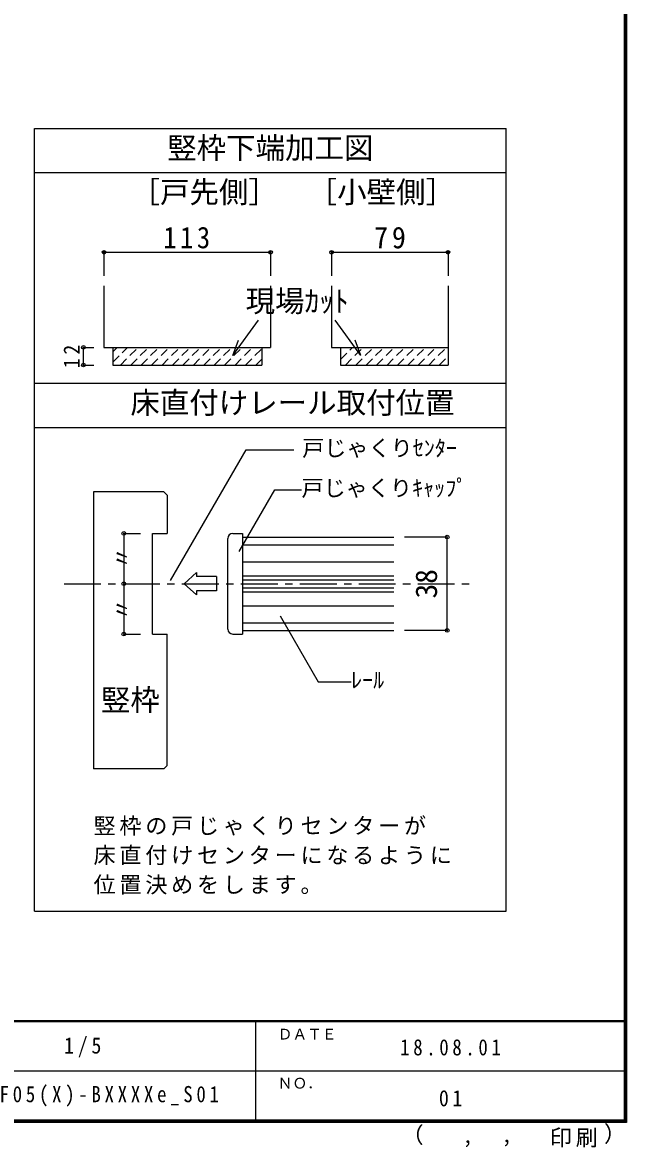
# Model space of a CAD drawing. Units: millimetres at full size, sheet at 1:5, with parts at other scales. Extents: x -973 to 977, y -718 to 696.
# Drawn here: x 567 to 977, y -718 to 46 of the extents above; entities that cross this region are included whole.
import ezdxf
from ezdxf.enums import TextEntityAlignment as Align

# ---------------------------------------------------------------- set-up
doc = ezdxf.new("R2010")
doc.units = ezdxf.units.MM
doc.header["$LTSCALE"] = 5
doc.header["$PDMODE"] = 32
doc.header["$PDSIZE"] = 2.5
doc.linetypes.add('CHAIN1', pattern=[8, 5, -1, 1, -1])
doc.linetypes.add('DASHED1', pattern=[1.8, 1.2, -0.6])
for name, color, linetype in [('0-0_補助線', 4, 'Continuous'), ('0-A_文字', 3, 'Continuous'), ('2-1_通り芯', 4, 'CHAIN1'), ('2-4_枠', 3, 'Continuous'), ('2-7_金物', 4, 'Continuous'), ('2-A_文字', 7, 'Continuous'), ('2-B_寸法', 7, 'Continuous'), ('F-1_枠', 6, 'Continuous'), ('F-A_文字', 7, 'Continuous')]:
    doc.layers.add(name, color=color, linetype=linetype)
doc.styles.add('ＭＳ ゴシック', font='')
doc.styles.get('ＭＳ ゴシック').set_extended_font_data('MS Gothic')

msp = doc.modelspace()

# ---------------------------------------------------------------- linework, layer by layer
at = {"layer": '0-0_補助線'}
for p, q in [((622.084, -109.708), (735.084, -109.708)), ((622.084, -109.708), (622.084, -125.668)), ((735.084, -109.708), (735.084, -125.668)), ((776.549, -109.708), (776.549, -125.668)), ((776.549, -109.708), (855.549, -109.708)), ((855.549, -109.708), (855.549, -125.668)), ((608.125, -174.264), (615.08, -174.264)), ((608.125, -186.264), (608.125, -174.264)), ((608.125, -186.264), (615.08, -186.264))]:
    msp.add_line(p, q, dxfattribs=at)
at = {"layer": '0-0_補助線', "color": 3}
for p, q in [((622.084, -132.577), (622.084, -174.264)), ((735.084, -132.577), (735.084, -174.264)), ((776.549, -132.577), (776.549, -174.264)), ((855.549, -132.577), (855.549, -186.264)), ((622.084, -174.264), (729.084, -174.264)), ((628.084, -174.264), (628.084, -186.264)), ((729.084, -174.264), (729.084, -186.264)), ((729.084, -174.264), (735.084, -174.264)), ((776.549, -174.264), (855.549, -174.264)), ((782.549, -174.264), (782.549, -186.264)), ((628.084, -186.264), (729.084, -186.264)), ((782.549, -186.264), (855.549, -186.264))]:
    msp.add_line(p, q, dxfattribs=at)
at = {"layer": '0-0_補助線', "color": 7}
for p, q in [((709.617, -179.743), (726.873, -155.87)), ((796.314, -179.743), (779.058, -155.87)), ((709.617, -179.743), (713.364, -169.436)), ((796.314, -179.743), (792.567, -169.436))]:
    msp.add_line(p, q, dxfattribs=at)
at = {"layer": '0-0_補助線', "linetype": 'DASHED1'}
for p, q in [((628.084, -177.253), (631.073, -174.264)), ((628.084, -184.324), (638.144, -174.264)), ((633.215, -186.264), (645.215, -174.264)), ((640.286, -186.264), (652.286, -174.264)), ((647.357, -186.264), (659.357, -174.264)), ((654.428, -186.264), (666.428, -174.264)), ((661.499, -186.264), (673.499, -174.264)), ((668.57, -186.264), (680.57, -174.264)), ((675.642, -186.264), (687.642, -174.264)), ((682.713, -186.264), (694.713, -174.264)), ((689.784, -186.264), (701.784, -174.264)), ((696.855, -186.264), (708.855, -174.264)), ((703.926, -186.264), (715.926, -174.264)), ((710.997, -186.264), (722.997, -174.264)), ((718.068, -186.264), (729.084, -175.248)), ((782.549, -182.537), (790.823, -174.264)), ((785.894, -186.264), (797.894, -174.264)), ((792.965, -186.264), (804.965, -174.264)), ((800.036, -186.264), (812.036, -174.264)), ((807.107, -186.264), (819.107, -174.264)), ((814.178, -186.264), (826.178, -174.264)), ((821.249, -186.264), (833.249, -174.264)), ((828.32, -186.264), (840.32, -174.264)), ((835.391, -186.264), (847.391, -174.264)), ((842.462, -186.264), (854.462, -174.264)), ((725.139, -186.264), (729.084, -182.319)), ((849.533, -186.264), (855.549, -180.248))]:
    msp.add_line(p, q, dxfattribs=at)
at = {"layer": '0-0_補助線', "color": 7}
for p in [(622.084, -109.708), (735.084, -109.708), (776.549, -109.708), (855.549, -109.708), (608.125, -174.264), (608.125, -186.264)]:
    msp.add_point(p, dxfattribs=at)
at = {"layer": '0-A_文字'}
for p, q in [((574.986, -557.192), (574.986, -25.5)), ((574.986, -25.5), (894.986, -25.5)), ((894.986, -557.192), (894.986, -25.5)), ((574.986, -55.5), (894.986, -55.5)), ((574.986, -198.604), (894.986, -198.604)), ((574.986, -228.604), (894.986, -228.604)), ((574.986, -557.192), (894.986, -557.192))]:
    msp.add_line(p, q, dxfattribs=at)
at = {"layer": '2-1_通り芯'}
msp.add_line((594.986, -334.862), (874.986, -334.862), dxfattribs=at)
at = {"layer": '2-4_枠'}
for p, q in [((614.986, -272.362), (614.986, -460.695)), ((662.629, -272.362), (614.986, -272.362)), ((664.986, -274.719), (662.629, -272.362)), ((664.986, -274.719), (664.986, -300.695)), ((654.986, -300.695), (664.986, -300.695)), ((654.986, -369.028), (654.986, -300.695)), ((654.986, -369.028), (664.986, -369.028)), ((664.986, -458.338), (664.986, -369.028)), ((662.629, -460.695), (664.986, -458.338)), ((662.629, -460.695), (614.986, -460.695))]:
    msp.add_line(p, q, dxfattribs=at)
at = {"layer": '2-4_枠', "color": 4}
for p, q in [((706.087, -365.695), (706.087, -304.028)), ((709.42, -300.695), (716.087, -300.695)), ((716.087, -300.695), (716.087, -369.028)), ((709.42, -369.028), (716.087, -369.028))]:
    msp.add_line(p, q, dxfattribs=at)
for centre, start, end in [((709.42, -304.028), 90, 180), ((709.42, -365.695), 180, 270)]:
    msp.add_arc(centre, 3.333, start, end, dxfattribs=at)
at = {"layer": '2-7_金物', "color": 7}
for p, q in [((716.087, -303.195), (716.087, -366.528)), ((716.087, -303.195), (818.852, -303.195)), ((716.087, -332.195), (818.852, -332.195)), ((716.087, -337.528), (818.852, -337.528)), ((716.087, -366.528), (818.852, -366.528))]:
    msp.add_line(p, q, dxfattribs=at)
at = {"layer": '2-7_金物'}
for p, q in [((716.087, -308.414), (818.852, -308.414)), ((716.087, -319.862), (818.852, -319.862)), ((676.572, -334.862), (684.855, -327.269)), ((684.855, -327.269), (684.855, -330.03)), ((676.572, -334.862), (684.855, -342.454)), ((698.429, -330.03), (684.855, -330.03)), ((698.429, -330.03), (698.429, -339.693)), ((716.087, -329.481), (818.852, -329.481)), ((684.855, -339.693), (684.855, -342.454)), ((698.429, -339.693), (684.855, -339.693)), ((716.087, -340.243), (818.852, -340.243)), ((716.087, -349.862), (818.852, -349.862)), ((716.087, -361.309), (818.852, -361.309))]:
    msp.add_line(p, q, dxfattribs=at)
at = {"layer": '2-A_文字'}
for p, q in [((667.287, -332.727), (718.536, -243.961)), ((718.536, -243.961), (750.882, -243.961)), ((713.904, -312.839), (737.99, -271.121)), ((737.99, -271.121), (756.122, -271.121)), ((741.582, -356.633), (767.49, -401.506)), ((767.49, -401.506), (789.724, -401.506))]:
    msp.add_line(p, q, dxfattribs=at)
at = {"layer": '2-B_寸法', "color": 4}
for p, q in [((635.543, -300.695), (635.543, -369.028)), ((635.543, -300.695), (646.932, -300.695)), ((854.986, -303.195), (825.922, -303.195)), ((854.986, -366.528), (854.986, -303.195)), ((854.986, -366.528), (825.922, -366.528)), ((635.543, -369.028), (646.932, -369.028))]:
    msp.add_line(p, q, dxfattribs=at)
at = {"layer": '2-B_寸法'}
for p in [(635.543, -300.695), (854.986, -303.195), (635.543, -334.862), (854.986, -366.528), (635.543, -369.028)]:
    msp.add_point(p, dxfattribs=at)
at = {"layer": 'F-1_枠'}
for p, q in [((974.986, 695.833), (974.986, -700.833)), ((975.82, 695.833), (975.82, -700.833)), ((976.653, 695.833), (976.653, -700.833)), ((976.653, -631.667), (-973.347, -631.667)), ((976.653, -632.5), (-973.347, -632.5)), ((724.986, -632.5), (724.986, -699.167)), ((1.653, -665.833), (974.986, -665.834)), ((976.653, -699.167), (-973.347, -699.167)), ((976.653, -700), (-973.347, -700)), ((976.653, -700.833), (-973.347, -700.833))]:
    msp.add_line(p, q, dxfattribs=at)

# ---------------------------------------------------------------- texts
at = {"layer": '0-0_補助線', "color": 7, "style": 'ＭＳ ゴシック'}
for s, p in [('［戸先側］', (640.084, -80.5)), ('［小壁側］', (760.299, -80.5)), ('現場ｶｯﾄ', (718.176, -154.594))]:
    msp.add_text(s, height=14.66, dxfattribs=at).set_placement(p, align=Align.BOTTOM_LEFT)
at = {"layer": '0-0_補助線', "color": 7, "char_height": 14.66, "attachment_point": 7, "style": 'ＭＳ ゴシック'}
for s, insert in [('\\T1.27;\\W0.9;113', (662.334, -107.208)), ('\\T1.27;\\W0.95;79', (805.424, -107.208))]:
    msp.add_mtext(s, dxfattribs=dict(at, insert=insert))
at = {"layer": '0-0_補助線', "color": 7, "insert": (605.625, -188.389), "char_height": 11, "attachment_point": 7, "rotation": 90, "style": 'ＭＳ ゴシック'}
msp.add_mtext('\\T1.36;\\W0.9;12', dxfattribs=at)
at = {"layer": '0-A_文字', "color": 7, "style": 'ＭＳ ゴシック'}
for s, p in [('竪枠下端加工図', (664.986, -50.5)), ('床直付けレール取付位置', (639.986, -223.604))]:
    msp.add_text(s, height=14.66, dxfattribs=at).set_placement(p, align=Align.BOTTOM_LEFT)
at = {"layer": '2-A_文字', "style": 'ＭＳ ゴシック'}
for s, height, p in [('戸じゃくりｾﾝﾀｰ', 11, (756.583, -251.461)), ('戸じゃくりｷｬｯﾌﾟ', 11, (756.122, -278.621)), ('ﾚｰﾙ', 11, (789.724, -409.006)), ('竪枠', 14.66, (619.986, -425.426))]:
    msp.add_text(s, height=height, dxfattribs=at).set_placement(p, align=Align.BOTTOM_LEFT)
at = {"layer": '2-A_文字', "char_height": 11, "attachment_point": 7, "style": 'ＭＳ ゴシック'}
for s, insert in [('\\T1.17;竪枠の戸じゃくりセンターが', (614.986, -506)), ('\\T1.17;床直付けセンターになるように', (614.986, -526)), ('\\T1.17;位置決めをします。', (614.986, -546))]:
    msp.add_mtext(s, dxfattribs=dict(at, insert=insert))
at = {"layer": '2-B_寸法', "style": 'ＭＳ ゴシック'}
for s, height, p in [('〃', 11, (643.043, -324.862)), ('38', 14.66, (852.486, -344.862)), ('〃', 11, (643.043, -359.862))]:
    msp.add_text(s, height=height, rotation=90, dxfattribs=at).set_placement(p, align=Align.BOTTOM_LEFT)
at = {"layer": 'F-A_文字', "style": 'ＭＳ ゴシック'}
for s, height, p in [('ＤＡＴＥ', 7.331, (739.986, -646.667)), ('ＮＯ．', 7.331, (739.986, -680.001)), ('（', 11, (823.992, -718.052)), ('）', 11, (961.387, -717.355)), (',', 11, (865.199, -718.052)), (',', 11, (891.686, -717.588))]:
    msp.add_text(s, height=height, dxfattribs=at).set_placement(p, align=Align.BOTTOM_LEFT)
at = {"layer": 'F-A_文字', "char_height": 11, "attachment_point": 7, "style": 'ＭＳ ゴシック'}
for s, insert in [('\\T1.38;\\W0.9;1/5', (594.986, -656.667)), ('\\T1.39;\\W0.85;18.08.01', (823.111, -655.417)), ('\\T1.4;\\W0.85;F05(X)-BXXXXe_S01', (551.236, -690.001)), ('\\T1.36;\\W0.9;01', (849.361, -690.001)), ('\\T1.17;印刷', (924.678, -717.82))]:
    msp.add_mtext(s, dxfattribs=dict(at, insert=insert))

doc.saveas('drawing.dxf')
